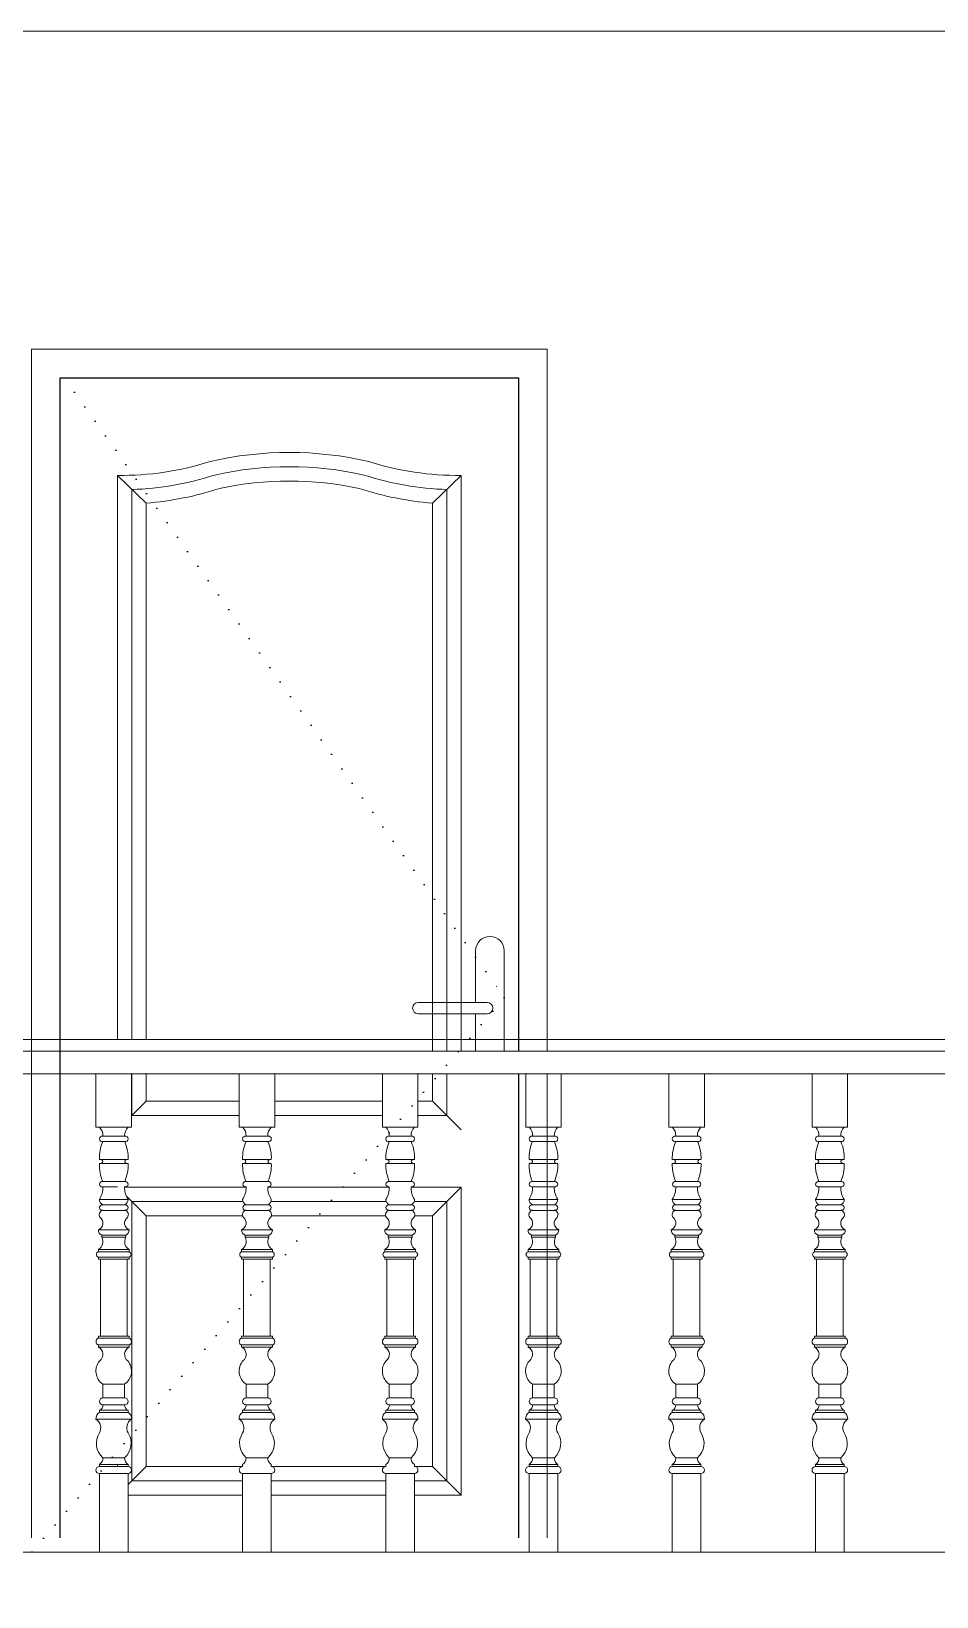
# Model space of a CAD drawing. Extents: x 775040 to 808375, y 4159409 to 4163651.
# Drawn here: x 792349.8 to 792507.9, y 4160553.4 to 4160826.6 of the extents above; entities that cross this region are included whole.
import ezdxf

# ---------------------------------------------------------------- set-up
doc = ezdxf.new("R2010")
doc.units = 0
doc.header["$MEASUREMENT"] = 0
doc.linetypes.add('DOT3', pattern=[0.06, 0, -0.06])
doc.layers.add('GÖRÜNÜŞ7', color=1, linetype='Continuous')
doc.layers.add('IZDOT', color=3, linetype='DOT3')
for name, color, linetype, lineweight in [('kapı', 3, 'Continuous', 9), ('Z_g1', 1, 'Continuous', 5), ('Z_g2', 2, 'Continuous', 9), ('Z_g3', 3, 'Continuous', 13), ('Z_sıva', 241, 'Continuous', 5)]:
    doc.layers.add(name, color=color, linetype=linetype, lineweight=lineweight)

msp = doc.modelspace()

# ---------------------------------------------------------------- linework, layer by layer
at = {"layer": 'GÖRÜNÜŞ7', "color": 21}
for points in [[(792354.87, 4160563.64), (792354.87, 4160766.14), (792434.87, 4160766.14), (792434.87, 4160648.64)], [(792434.87, 4160644.64), (792434.87, 4160563.64)]]:
    msp.add_lwpolyline(points, dxfattribs=at)
at = {"layer": 'IZDOT', "ltscale": 50}
msp.add_lwpolyline([(792357.37, 4160763.64), (792432.37, 4160657.98), (792349.87, 4160561.14)], dxfattribs=at)
at = {"layer": 'kapı', "color": 8}
for p, q in [((792364.87, 4160749.12), (792369.87, 4160744.29)), ((792424.87, 4160749.12), (792419.87, 4160744.29)), ((792424.87, 4160749.12), (792419.87, 4160744.29)), ((792427.37, 4160666.14), (792427.37, 4160657.14)), ((792432.37, 4160666.14), (792432.37, 4160648.64)), ((792429.37, 4160657.14), (792417.37, 4160657.14)), ((792429.37, 4160655.14), (792417.37, 4160655.14)), ((792427.37, 4160655.14), (792427.37, 4160648.64)), ((792369.87, 4160639.89), (792367.31, 4160637.33)), ((792419.87, 4160639.89), (792424.87, 4160634.89)), ((792419.87, 4160619.89), (792424.87, 4160624.89)), ((792369.87, 4160619.89), (792366.38, 4160623.38)), ((792369.87, 4160576.14), (792366.71, 4160572.98)), ((792419.87, 4160576.14), (792424.87, 4160571.14))]:
    msp.add_line(p, q, dxfattribs=at)
at = {"layer": 'kapı', "color": 4}
for points in [[(792349.87, 4160563.64), (792349.87, 4160771.14), (792439.87, 4160771.14), (792439.87, 4160648.64)], [(792389.87, 4160771.14), (792439.87, 4160771.14), (792439.87, 4160648.64)], [(792439.87, 4160644.64), (792439.87, 4160563.64)]]:
    msp.add_lwpolyline(points, dxfattribs=at)
at = {"layer": 'kapı', "color": 8}
for points in [[(792364.87, 4160650.64), (792364.87, 4160749.12, 0.080625), (792381.02, 4160751.54, -0.114756), (792408.71, 4160751.55, 0.080569), (792424.87, 4160749.12), (792424.87, 4160648.64)], [(792369.87, 4160650.64), (792369.87, 4160744.29, 0.058444), (792382.66, 4160746.82, -0.107611), (792407.07, 4160746.82, 0.058407), (792419.87, 4160744.29), (792419.87, 4160648.64)]]:
    msp.add_lwpolyline(points, format="xyb", dxfattribs=at)
at = {"layer": 'kapı', "color": 9}
msp.add_lwpolyline([(792367.37, 4160650.64), (792367.37, 4160746.65, 0.069005), (792381.83, 4160749.18, -0.111446), (792407.9, 4160749.18, 0.06896), (792422.37, 4160746.65), (792422.37, 4160648.64)], format="xyb", dxfattribs=at)
for points in [[(792386.11, 4160637.39), (792367.37, 4160637.39), (792367.37, 4160644.64)], [(792422.37, 4160644.64), (792422.37, 4160637.39), (792417.31, 4160637.39)], [(792411.11, 4160637.39), (792392.31, 4160637.39)], [(792386.71, 4160573.64), (792367.37, 4160573.64), (792367.37, 4160622.39), (792386.75, 4160622.39)], [(792391.67, 4160622.39), (792411.75, 4160622.39)], [(792416.67, 4160622.39), (792422.37, 4160622.39), (792422.37, 4160573.64), (792416.71, 4160573.64)], [(792411.71, 4160573.64), (792391.71, 4160573.64)]]:
    msp.add_lwpolyline(points, dxfattribs=at)
at = {"layer": 'kapı', "color": 8}
for points in [[(792386.11, 4160639.89), (792369.87, 4160639.89), (792369.87, 4160644.64)], [(792419.87, 4160644.64), (792419.87, 4160639.89), (792417.31, 4160639.89)], [(792411.11, 4160639.89), (792392.31, 4160639.89)], [(792366.11, 4160624.89), (792387.31, 4160624.89)], [(792391.11, 4160624.89), (792412.31, 4160624.89)], [(792416.11, 4160624.89), (792424.87, 4160624.89)], [(792424.87, 4160624.89), (792424.87, 4160571.14), (792416.71, 4160571.14)], [(792386.71, 4160576.14), (792369.87, 4160576.14), (792369.87, 4160619.89), (792386.68, 4160619.89)], [(792391.74, 4160619.89), (792411.68, 4160619.89)], [(792416.74, 4160619.89), (792419.87, 4160619.89), (792419.87, 4160576.14), (792416.71, 4160576.14)], [(792364.87, 4160576.09), (792364.87, 4160576.45)], [(792411.71, 4160576.14), (792391.71, 4160576.14)], [(792386.71, 4160571.14), (792366.71, 4160571.14)], [(792411.71, 4160571.14), (792391.71, 4160571.14)]]:
    msp.add_lwpolyline(points, dxfattribs=at)
for centre, radius, start, end in [((792429.87, 4160666.14), 2.5, 0, 180), ((792417.37, 4160656.14), 1, 90, 270), ((792429.37, 4160656.14), 1, 270, 90)]:
    msp.add_arc(centre, radius, start, end, dxfattribs=at)
at = {"layer": 'Z_g1'}
for p, q in [((792319.27, 4160650.64), (792777.31, 4160650.64)), ((792319.27, 4160648.64), (792774.09, 4160648.64)), ((792319.27, 4160644.64), (792767.31, 4160644.64))]:
    msp.add_line(p, q, dxfattribs=at)
at = {"layer": 'Z_g2'}
for p, q in [((792361.11, 4160635.33), (792361.11, 4160644.64)), ((792367.31, 4160635.33), (792367.31, 4160644.64)), ((792386.11, 4160635.33), (792386.11, 4160644.64)), ((792392.31, 4160635.33), (792392.31, 4160644.64)), ((792411.11, 4160635.33), (792411.11, 4160644.64)), ((792417.31, 4160635.33), (792417.31, 4160644.64)), ((792436.11, 4160635.33), (792436.11, 4160644.64)), ((792442.31, 4160635.33), (792442.31, 4160644.64)), ((792461.11, 4160635.33), (792461.11, 4160644.64)), ((792461.11, 4160640.03), (792461.11, 4160644.64)), ((792467.31, 4160635.33), (792467.31, 4160644.64)), ((792467.31, 4160635.33), (792467.31, 4160644.64)), ((792486.11, 4160635.33), (792486.11, 4160644.64)), ((792492.31, 4160635.33), (792492.31, 4160644.64)), ((792461.11, 4160635.33), (792461.11, 4160640.03)), ((792367.31, 4160635.33), (792361.11, 4160635.33)), ((792366.11, 4160633.79), (792362.31, 4160633.79)), ((792392.31, 4160635.33), (792386.11, 4160635.33)), ((792391.11, 4160633.79), (792387.31, 4160633.79)), ((792417.31, 4160635.33), (792411.11, 4160635.33)), ((792416.11, 4160633.79), (792412.31, 4160633.79)), ((792442.31, 4160635.33), (792436.11, 4160635.33)), ((792441.11, 4160633.79), (792437.31, 4160633.79)), ((792467.31, 4160635.33), (792461.11, 4160635.33)), ((792467.31, 4160635.33), (792461.11, 4160635.33)), ((792466.11, 4160633.79), (792462.31, 4160633.79)), ((792466.11, 4160633.79), (792462.31, 4160633.79)), ((792492.31, 4160635.33), (792486.11, 4160635.33)), ((792491.11, 4160633.79), (792487.31, 4160633.79)), ((792366.11, 4160632.83), (792362.31, 4160632.83)), ((792391.11, 4160632.83), (792387.31, 4160632.83)), ((792416.11, 4160632.83), (792412.31, 4160632.83)), ((792441.11, 4160632.83), (792437.31, 4160632.83)), ((792466.11, 4160632.83), (792462.31, 4160632.83)), ((792466.11, 4160632.83), (792462.31, 4160632.83)), ((792491.11, 4160632.83), (792487.31, 4160632.83)), ((792366.71, 4160629.71), (792361.71, 4160629.71)), ((792366.71, 4160628.99), (792361.71, 4160628.99)), ((792391.71, 4160629.71), (792386.71, 4160629.71)), ((792391.71, 4160628.99), (792386.71, 4160628.99)), ((792416.71, 4160629.71), (792411.71, 4160629.71)), ((792416.71, 4160628.99), (792411.71, 4160628.99)), ((792441.71, 4160629.71), (792436.71, 4160629.71)), ((792441.71, 4160628.99), (792436.71, 4160628.99)), ((792466.71, 4160629.71), (792461.71, 4160629.71)), ((792466.71, 4160629.71), (792461.71, 4160629.71)), ((792466.71, 4160628.99), (792461.71, 4160628.99)), ((792466.71, 4160628.99), (792461.71, 4160628.99)), ((792491.71, 4160629.71), (792486.71, 4160629.71)), ((792491.71, 4160628.99), (792486.71, 4160628.99)), ((792364.87, 4160624.91), (792362.24, 4160624.91)), ((792366.11, 4160625.87), (792362.31, 4160625.87)), ((792387.31, 4160624.91), (792387.24, 4160624.91)), ((792391.11, 4160625.87), (792387.31, 4160625.87)), ((792412.31, 4160624.91), (792412.24, 4160624.91)), ((792416.11, 4160625.87), (792412.31, 4160625.87)), ((792441.11, 4160624.91), (792437.24, 4160624.91)), ((792441.11, 4160625.87), (792437.31, 4160625.87)), ((792466.11, 4160624.91), (792462.24, 4160624.91)), ((792466.11, 4160624.91), (792462.24, 4160624.91)), ((792466.11, 4160625.87), (792462.31, 4160625.87)), ((792466.11, 4160625.87), (792462.31, 4160625.87)), ((792491.11, 4160624.91), (792487.24, 4160624.91)), ((792491.11, 4160625.87), (792487.31, 4160625.87)), ((792366.71, 4160622.75), (792361.71, 4160622.75)), ((792441.71, 4160622.75), (792436.71, 4160622.75)), ((792466.71, 4160622.75), (792461.71, 4160622.75)), ((792466.71, 4160622.75), (792461.71, 4160622.75)), ((792491.71, 4160622.75), (792486.71, 4160622.75)), ((792365.63, 4160621.79), (792362.31, 4160621.79)), ((792366.11, 4160620.83), (792362.31, 4160620.83)), ((792366.11, 4160621.79), (792365.63, 4160621.79)), ((792390.63, 4160621.79), (792387.31, 4160621.79)), ((792391.11, 4160620.83), (792387.31, 4160620.83)), ((792391.11, 4160621.79), (792390.63, 4160621.79)), ((792415.63, 4160621.79), (792412.31, 4160621.79)), ((792416.11, 4160620.83), (792412.31, 4160620.83)), ((792416.11, 4160621.79), (792415.63, 4160621.79)), ((792440.63, 4160621.79), (792437.31, 4160621.79)), ((792441.11, 4160620.83), (792437.31, 4160620.83)), ((792441.11, 4160621.79), (792440.63, 4160621.79)), ((792465.63, 4160621.79), (792462.31, 4160621.79)), ((792465.63, 4160621.79), (792462.31, 4160621.79)), ((792466.11, 4160620.83), (792462.31, 4160620.83)), ((792466.11, 4160620.83), (792462.31, 4160620.83)), ((792466.11, 4160621.79), (792465.63, 4160621.79)), ((792466.11, 4160621.79), (792465.63, 4160621.79)), ((792490.63, 4160621.79), (792487.31, 4160621.79)), ((792491.11, 4160620.83), (792487.31, 4160620.83)), ((792491.11, 4160621.79), (792490.63, 4160621.79)), ((792366.89, 4160617.45), (792361.52, 4160617.45)), ((792391.89, 4160617.45), (792386.52, 4160617.45)), ((792416.89, 4160617.45), (792411.52, 4160617.45)), ((792441.89, 4160617.45), (792436.52, 4160617.45)), ((792466.89, 4160617.45), (792461.52, 4160617.45)), ((792466.89, 4160617.45), (792461.52, 4160617.45)), ((792491.89, 4160617.45), (792486.52, 4160617.45)), ((792361.52, 4160613.97), (792361.52, 4160613.61)), ((792366.89, 4160613.97), (792361.52, 4160613.97)), ((792362.12, 4160616.49), (792362.12, 4160616.13)), ((792366.29, 4160616.49), (792362.12, 4160616.49)), ((792366.29, 4160616.13), (792362.12, 4160616.13)), ((792366.29, 4160616.49), (792366.29, 4160616.13)), ((792366.89, 4160613.97), (792366.89, 4160613.61)), ((792386.52, 4160613.97), (792386.52, 4160613.61)), ((792391.89, 4160613.97), (792386.52, 4160613.97)), ((792387.12, 4160616.49), (792387.12, 4160616.13)), ((792391.29, 4160616.49), (792387.12, 4160616.49)), ((792391.29, 4160616.13), (792387.12, 4160616.13)), ((792391.29, 4160616.49), (792391.29, 4160616.13)), ((792391.89, 4160613.97), (792391.89, 4160613.61)), ((792411.52, 4160613.97), (792411.52, 4160613.61)), ((792416.89, 4160613.97), (792411.52, 4160613.97)), ((792412.12, 4160616.49), (792412.12, 4160616.13)), ((792416.29, 4160616.49), (792412.12, 4160616.49)), ((792416.29, 4160616.13), (792412.12, 4160616.13)), ((792416.29, 4160616.49), (792416.29, 4160616.13)), ((792416.89, 4160613.97), (792416.89, 4160613.61)), ((792436.52, 4160613.97), (792436.52, 4160613.61)), ((792441.89, 4160613.97), (792436.52, 4160613.97)), ((792437.12, 4160616.49), (792437.12, 4160616.13)), ((792441.29, 4160616.49), (792437.12, 4160616.49)), ((792441.29, 4160616.13), (792437.12, 4160616.13)), ((792441.29, 4160616.49), (792441.29, 4160616.13)), ((792441.89, 4160613.97), (792441.89, 4160613.61)), ((792461.52, 4160613.97), (792461.52, 4160613.61)), ((792466.89, 4160613.97), (792461.52, 4160613.97)), ((792461.52, 4160613.97), (792461.52, 4160613.61)), ((792466.89, 4160613.97), (792461.52, 4160613.97)), ((792462.12, 4160616.49), (792462.12, 4160616.13)), ((792466.29, 4160616.49), (792462.12, 4160616.49)), ((792462.12, 4160616.49), (792462.12, 4160616.13)), ((792466.29, 4160616.49), (792462.12, 4160616.49)), ((792466.29, 4160616.13), (792462.12, 4160616.13)), ((792466.29, 4160616.13), (792462.12, 4160616.13)), ((792466.29, 4160616.49), (792466.29, 4160616.13)), ((792466.29, 4160616.49), (792466.29, 4160616.13)), ((792466.89, 4160613.97), (792466.89, 4160613.61)), ((792466.89, 4160613.97), (792466.89, 4160613.61)), ((792486.52, 4160613.97), (792486.52, 4160613.61)), ((792491.89, 4160613.97), (792486.52, 4160613.97)), ((792487.12, 4160616.49), (792487.12, 4160616.13)), ((792491.29, 4160616.49), (792487.12, 4160616.49)), ((792491.29, 4160616.13), (792487.12, 4160616.13)), ((792491.29, 4160616.49), (792491.29, 4160616.13)), ((792491.89, 4160613.97), (792491.89, 4160613.61)), ((792366.89, 4160613.61), (792361.52, 4160613.61)), ((792361.52, 4160612.65), (792361.52, 4160612.29)), ((792366.89, 4160612.65), (792361.52, 4160612.65)), ((792361.52, 4160612.29), (792361.88, 4160612.29)), ((792361.88, 4160612.29), (792361.88, 4160598.89)), ((792366.53, 4160612.29), (792361.88, 4160612.29)), ((792366.89, 4160612.29), (792366.53, 4160612.29)), ((792366.53, 4160612.29), (792366.53, 4160598.89)), ((792366.89, 4160612.65), (792366.89, 4160612.29)), ((792391.89, 4160613.61), (792386.52, 4160613.61)), ((792386.52, 4160612.65), (792386.52, 4160612.29)), ((792391.89, 4160612.65), (792386.52, 4160612.65)), ((792386.52, 4160612.29), (792386.88, 4160612.29)), ((792386.88, 4160612.29), (792386.88, 4160598.89)), ((792391.53, 4160612.29), (792386.88, 4160612.29)), ((792391.89, 4160612.29), (792391.53, 4160612.29)), ((792391.53, 4160612.29), (792391.53, 4160598.89)), ((792391.89, 4160612.65), (792391.89, 4160612.29)), ((792416.89, 4160613.61), (792411.52, 4160613.61)), ((792411.52, 4160612.65), (792411.52, 4160612.29)), ((792416.89, 4160612.65), (792411.52, 4160612.65)), ((792411.52, 4160612.29), (792411.88, 4160612.29)), ((792411.88, 4160612.29), (792411.88, 4160598.89)), ((792416.53, 4160612.29), (792411.88, 4160612.29)), ((792416.89, 4160612.29), (792416.53, 4160612.29)), ((792416.53, 4160612.29), (792416.53, 4160598.89)), ((792416.89, 4160612.65), (792416.89, 4160612.29)), ((792441.89, 4160613.61), (792436.52, 4160613.61)), ((792436.52, 4160612.65), (792436.52, 4160612.29)), ((792441.89, 4160612.65), (792436.52, 4160612.65)), ((792436.52, 4160612.29), (792436.88, 4160612.29)), ((792436.88, 4160612.29), (792436.88, 4160598.89)), ((792441.53, 4160612.29), (792436.88, 4160612.29)), ((792441.89, 4160612.29), (792441.53, 4160612.29)), ((792441.53, 4160612.29), (792441.53, 4160598.89)), ((792441.89, 4160612.65), (792441.89, 4160612.29)), ((792466.89, 4160613.61), (792461.52, 4160613.61)), ((792466.89, 4160613.61), (792461.52, 4160613.61)), ((792461.52, 4160612.65), (792461.52, 4160612.29)), ((792466.89, 4160612.65), (792461.52, 4160612.65)), ((792461.52, 4160612.65), (792461.52, 4160612.29)), ((792466.89, 4160612.65), (792461.52, 4160612.65)), ((792461.52, 4160612.29), (792461.88, 4160612.29)), ((792461.52, 4160612.29), (792461.88, 4160612.29)), ((792461.88, 4160612.29), (792461.88, 4160598.89)), ((792466.53, 4160612.29), (792461.88, 4160612.29)), ((792461.88, 4160612.29), (792461.88, 4160598.89)), ((792466.53, 4160612.29), (792461.88, 4160612.29)), ((792466.89, 4160612.29), (792466.53, 4160612.29)), ((792466.53, 4160612.29), (792466.53, 4160598.89)), ((792466.89, 4160612.29), (792466.53, 4160612.29)), ((792466.53, 4160612.29), (792466.53, 4160598.89)), ((792466.89, 4160612.65), (792466.89, 4160612.29)), ((792466.89, 4160612.65), (792466.89, 4160612.29)), ((792491.89, 4160613.61), (792486.52, 4160613.61)), ((792486.52, 4160612.65), (792486.52, 4160612.29)), ((792491.89, 4160612.65), (792486.52, 4160612.65)), ((792486.52, 4160612.29), (792486.88, 4160612.29)), ((792486.88, 4160612.29), (792486.88, 4160598.89)), ((792491.53, 4160612.29), (792486.88, 4160612.29)), ((792491.89, 4160612.29), (792491.53, 4160612.29)), ((792491.53, 4160612.29), (792491.53, 4160598.89)), ((792491.89, 4160612.65), (792491.89, 4160612.29)), ((792361.88, 4160598.89), (792361.52, 4160598.89)), ((792361.52, 4160598.89), (792361.52, 4160598.53)), ((792366.89, 4160598.53), (792361.52, 4160598.53)), ((792366.53, 4160598.89), (792361.88, 4160598.89)), ((792366.53, 4160598.89), (792366.89, 4160598.89)), ((792366.89, 4160598.89), (792366.89, 4160598.53)), ((792386.88, 4160598.89), (792386.52, 4160598.89)), ((792386.52, 4160598.89), (792386.52, 4160598.53)), ((792391.89, 4160598.53), (792386.52, 4160598.53)), ((792391.53, 4160598.89), (792386.88, 4160598.89)), ((792391.53, 4160598.89), (792391.89, 4160598.89)), ((792391.89, 4160598.89), (792391.89, 4160598.53)), ((792411.88, 4160598.89), (792411.52, 4160598.89)), ((792411.52, 4160598.89), (792411.52, 4160598.53)), ((792416.89, 4160598.53), (792411.52, 4160598.53)), ((792416.53, 4160598.89), (792411.88, 4160598.89)), ((792416.53, 4160598.89), (792416.89, 4160598.89)), ((792416.89, 4160598.89), (792416.89, 4160598.53)), ((792436.88, 4160598.89), (792436.52, 4160598.89)), ((792436.52, 4160598.89), (792436.52, 4160598.53)), ((792441.89, 4160598.53), (792436.52, 4160598.53)), ((792441.53, 4160598.89), (792436.88, 4160598.89)), ((792441.53, 4160598.89), (792441.89, 4160598.89)), ((792441.89, 4160598.89), (792441.89, 4160598.53)), ((792461.88, 4160598.89), (792461.52, 4160598.89)), ((792461.52, 4160598.89), (792461.52, 4160598.53)), ((792461.88, 4160598.89), (792461.52, 4160598.89)), ((792461.52, 4160598.89), (792461.52, 4160598.53)), ((792466.89, 4160598.53), (792461.52, 4160598.53)), ((792466.89, 4160598.53), (792461.52, 4160598.53)), ((792466.53, 4160598.89), (792461.88, 4160598.89)), ((792466.53, 4160598.89), (792461.88, 4160598.89)), ((792466.53, 4160598.89), (792466.89, 4160598.89)), ((792466.53, 4160598.89), (792466.89, 4160598.89)), ((792466.89, 4160598.89), (792466.89, 4160598.53)), ((792466.89, 4160598.89), (792466.89, 4160598.53)), ((792486.88, 4160598.89), (792486.52, 4160598.89)), ((792486.52, 4160598.89), (792486.52, 4160598.53)), ((792491.89, 4160598.53), (792486.52, 4160598.53)), ((792491.53, 4160598.89), (792486.88, 4160598.89)), ((792491.53, 4160598.89), (792491.89, 4160598.89)), ((792491.89, 4160598.89), (792491.89, 4160598.53)), ((792361.52, 4160597.33), (792361.52, 4160596.97)), ((792366.89, 4160597.33), (792361.52, 4160597.33)), ((792366.89, 4160596.97), (792361.52, 4160596.97)), ((792366.89, 4160597.33), (792366.89, 4160596.97)), ((792386.52, 4160597.33), (792386.52, 4160596.97)), ((792391.89, 4160597.33), (792386.52, 4160597.33)), ((792391.89, 4160596.97), (792386.52, 4160596.97)), ((792391.89, 4160597.33), (792391.89, 4160596.97)), ((792411.52, 4160597.33), (792411.52, 4160596.97)), ((792416.89, 4160597.33), (792411.52, 4160597.33)), ((792416.89, 4160596.97), (792411.52, 4160596.97)), ((792416.89, 4160597.33), (792416.89, 4160596.97)), ((792436.52, 4160597.33), (792436.52, 4160596.97)), ((792441.89, 4160597.33), (792436.52, 4160597.33)), ((792441.89, 4160596.97), (792436.52, 4160596.97)), ((792441.89, 4160597.33), (792441.89, 4160596.97)), ((792461.52, 4160597.33), (792461.52, 4160596.97)), ((792466.89, 4160597.33), (792461.52, 4160597.33)), ((792461.52, 4160597.33), (792461.52, 4160596.97)), ((792466.89, 4160597.33), (792461.52, 4160597.33)), ((792466.89, 4160596.97), (792461.52, 4160596.97)), ((792466.89, 4160596.97), (792461.52, 4160596.97)), ((792466.89, 4160597.33), (792466.89, 4160596.97)), ((792466.89, 4160597.33), (792466.89, 4160596.97)), ((792486.52, 4160597.33), (792486.52, 4160596.97)), ((792491.89, 4160597.33), (792486.52, 4160597.33)), ((792491.89, 4160596.97), (792486.52, 4160596.97)), ((792491.89, 4160597.33), (792491.89, 4160596.97)), ((792362.31, 4160590.49), (792362.31, 4160588.09)), ((792366.11, 4160590.49), (792362.31, 4160590.49)), ((792366.11, 4160590.49), (792366.11, 4160588.09)), ((792387.31, 4160590.49), (792387.31, 4160588.09)), ((792391.11, 4160590.49), (792387.31, 4160590.49)), ((792391.11, 4160590.49), (792391.11, 4160588.09)), ((792412.31, 4160590.49), (792412.31, 4160588.09)), ((792416.11, 4160590.49), (792412.31, 4160590.49)), ((792416.11, 4160590.49), (792416.11, 4160588.09)), ((792437.31, 4160590.49), (792437.31, 4160588.09)), ((792441.11, 4160590.49), (792437.31, 4160590.49)), ((792441.11, 4160590.49), (792441.11, 4160588.09)), ((792462.31, 4160590.49), (792462.31, 4160588.09)), ((792466.11, 4160590.49), (792462.31, 4160590.49)), ((792462.31, 4160590.49), (792462.31, 4160588.09)), ((792466.11, 4160590.49), (792462.31, 4160590.49)), ((792466.11, 4160590.49), (792466.11, 4160588.09)), ((792466.11, 4160590.49), (792466.11, 4160588.09)), ((792487.31, 4160590.49), (792487.31, 4160588.09)), ((792491.11, 4160590.49), (792487.31, 4160590.49)), ((792491.11, 4160590.49), (792491.11, 4160588.09)), ((792366.11, 4160586.89), (792362.31, 4160586.89)), ((792366.11, 4160588.09), (792362.36, 4160588.09)), ((792391.11, 4160586.89), (792387.31, 4160586.89)), ((792391.11, 4160588.09), (792387.36, 4160588.09)), ((792416.11, 4160586.89), (792412.31, 4160586.89)), ((792416.11, 4160588.09), (792412.36, 4160588.09)), ((792441.11, 4160586.89), (792437.31, 4160586.89)), ((792441.11, 4160588.09), (792437.36, 4160588.09)), ((792466.11, 4160586.89), (792462.31, 4160586.89)), ((792466.11, 4160586.89), (792462.31, 4160586.89)), ((792466.11, 4160588.09), (792462.36, 4160588.09)), ((792466.11, 4160588.09), (792462.36, 4160588.09)), ((792491.11, 4160586.89), (792487.31, 4160586.89)), ((792491.11, 4160588.09), (792487.36, 4160588.09)), ((792367.31, 4160584.37), (792361.11, 4160584.37)), ((792361.71, 4160585.93), (792361.71, 4160585.57)), ((792366.71, 4160585.93), (792361.71, 4160585.93)), ((792361.71, 4160585.57), (792366.71, 4160585.57)), ((792366.71, 4160585.93), (792366.71, 4160585.57)), ((792392.31, 4160584.37), (792386.11, 4160584.37)), ((792386.71, 4160585.93), (792386.71, 4160585.57)), ((792391.71, 4160585.93), (792386.71, 4160585.93)), ((792386.71, 4160585.57), (792391.71, 4160585.57)), ((792391.71, 4160585.93), (792391.71, 4160585.57)), ((792417.31, 4160584.37), (792411.11, 4160584.37)), ((792411.71, 4160585.93), (792411.71, 4160585.57)), ((792416.71, 4160585.93), (792411.71, 4160585.93)), ((792411.71, 4160585.57), (792416.71, 4160585.57)), ((792416.71, 4160585.93), (792416.71, 4160585.57)), ((792442.31, 4160584.37), (792436.11, 4160584.37)), ((792436.71, 4160585.93), (792436.71, 4160585.57)), ((792441.71, 4160585.93), (792436.71, 4160585.93)), ((792436.71, 4160585.57), (792441.71, 4160585.57)), ((792441.71, 4160585.93), (792441.71, 4160585.57)), ((792467.31, 4160584.37), (792461.11, 4160584.37)), ((792467.31, 4160584.37), (792461.11, 4160584.37)), ((792461.71, 4160585.93), (792461.71, 4160585.57)), ((792466.71, 4160585.93), (792461.71, 4160585.93)), ((792461.71, 4160585.93), (792461.71, 4160585.57)), ((792466.71, 4160585.93), (792461.71, 4160585.93)), ((792461.71, 4160585.57), (792466.71, 4160585.57)), ((792461.71, 4160585.57), (792466.71, 4160585.57)), ((792466.71, 4160585.93), (792466.71, 4160585.57)), ((792466.71, 4160585.93), (792466.71, 4160585.57)), ((792492.31, 4160584.37), (792486.11, 4160584.37)), ((792486.71, 4160585.93), (792486.71, 4160585.57)), ((792491.71, 4160585.93), (792486.71, 4160585.93)), ((792486.71, 4160585.57), (792491.71, 4160585.57)), ((792491.71, 4160585.93), (792491.71, 4160585.57)), ((792361.71, 4160576.45), (792361.71, 4160576.09)), ((792361.71, 4160576.45), (792366.71, 4160576.45)), ((792366.71, 4160576.09), (792361.71, 4160576.09)), ((792366.11, 4160577.65), (792362.31, 4160577.65)), ((792366.71, 4160576.45), (792366.71, 4160576.09)), ((792386.71, 4160576.45), (792386.71, 4160576.09)), ((792391.11, 4160577.65), (792387.31, 4160577.65)), ((792391.71, 4160576.45), (792391.71, 4160576.09)), ((792411.71, 4160576.45), (792411.71, 4160576.09)), ((792416.11, 4160577.65), (792412.31, 4160577.65)), ((792416.71, 4160576.45), (792416.71, 4160576.09)), ((792436.71, 4160576.45), (792436.71, 4160576.09)), ((792436.71, 4160576.45), (792441.71, 4160576.45)), ((792441.71, 4160576.09), (792436.71, 4160576.09)), ((792441.11, 4160577.65), (792437.31, 4160577.65)), ((792441.71, 4160576.45), (792441.71, 4160576.09)), ((792461.71, 4160576.45), (792461.71, 4160576.09)), ((792461.71, 4160576.45), (792466.71, 4160576.45)), ((792461.71, 4160576.45), (792461.71, 4160576.09)), ((792461.71, 4160576.45), (792466.71, 4160576.45)), ((792466.71, 4160576.09), (792461.71, 4160576.09)), ((792466.71, 4160576.09), (792461.71, 4160576.09)), ((792466.11, 4160577.65), (792462.31, 4160577.65)), ((792466.11, 4160577.65), (792462.31, 4160577.65)), ((792466.71, 4160576.45), (792466.71, 4160576.09)), ((792466.71, 4160576.45), (792466.71, 4160576.09)), ((792486.71, 4160576.45), (792486.71, 4160576.09)), ((792486.71, 4160576.45), (792491.71, 4160576.45)), ((792491.71, 4160576.09), (792486.71, 4160576.09)), ((792491.11, 4160577.65), (792487.31, 4160577.65)), ((792491.71, 4160576.45), (792491.71, 4160576.09)), ((792361.71, 4160574.89), (792361.71, 4160561.14)), ((792361.71, 4160574.89), (792366.71, 4160574.89)), ((792366.71, 4160574.89), (792366.71, 4160561.14)), ((792386.71, 4160574.89), (792386.71, 4160561.14)), ((792386.71, 4160574.89), (792391.71, 4160574.89)), ((792391.71, 4160574.89), (792391.71, 4160561.14)), ((792411.71, 4160574.89), (792411.71, 4160561.14)), ((792411.71, 4160574.89), (792416.71, 4160574.89)), ((792416.71, 4160574.89), (792416.71, 4160561.14)), ((792436.71, 4160574.89), (792436.71, 4160561.14)), ((792436.71, 4160574.89), (792441.71, 4160574.89)), ((792441.71, 4160574.89), (792441.71, 4160561.14)), ((792461.71, 4160574.89), (792461.71, 4160561.14)), ((792461.71, 4160574.89), (792466.71, 4160574.89)), ((792461.71, 4160574.89), (792461.71, 4160561.14)), ((792461.71, 4160574.89), (792466.71, 4160574.89)), ((792466.71, 4160574.89), (792466.71, 4160561.14)), ((792466.71, 4160574.89), (792466.71, 4160561.14)), ((792486.71, 4160574.89), (792486.71, 4160561.14)), ((792486.71, 4160574.89), (792491.71, 4160574.89)), ((792491.71, 4160574.89), (792491.71, 4160561.14))]:
    msp.add_line(p, q, dxfattribs=at)
for centre, radius, start, end in [((792360.39, 4160633.93), 1.92, 355.9157, 46.7436), ((792362.21, 4160633.3), 0.502, 78.7725, 178.5472), ((792362.21, 4160633.32), 0.502, 181.4528, 281.2275), ((792368.02, 4160633.93), 1.92, 133.2564, 184.0843), ((792366.21, 4160633.3), 0.502, 1.4528, 101.2275), ((792366.21, 4160633.32), 0.502, 258.7725, 358.5472), ((792385.39, 4160633.93), 1.92, 355.9157, 46.7436), ((792387.21, 4160633.3), 0.502, 78.7725, 178.5472), ((792387.21, 4160633.32), 0.502, 181.4528, 281.2275), ((792393.02, 4160633.93), 1.92, 133.2564, 184.0843), ((792391.21, 4160633.3), 0.502, 1.4528, 101.2275), ((792391.21, 4160633.32), 0.502, 258.7725, 358.5472), ((792410.39, 4160633.93), 1.92, 355.9157, 46.7436), ((792412.21, 4160633.3), 0.502, 78.7725, 178.5472), ((792412.21, 4160633.32), 0.502, 181.4528, 281.2275), ((792418.02, 4160633.93), 1.92, 133.2564, 184.0843), ((792416.21, 4160633.3), 0.502, 1.4528, 101.2275), ((792416.21, 4160633.32), 0.502, 258.7725, 358.5472), ((792435.39, 4160633.93), 1.92, 355.9157, 46.7436), ((792437.21, 4160633.3), 0.502, 78.7725, 178.5472), ((792437.21, 4160633.32), 0.502, 181.4528, 281.2275), ((792443.02, 4160633.93), 1.92, 133.2564, 184.0843), ((792441.21, 4160633.3), 0.502, 1.4528, 101.2275), ((792441.21, 4160633.32), 0.502, 258.7725, 358.5472), ((792460.39, 4160633.93), 1.92, 355.9157, 46.7436), ((792460.39, 4160633.93), 1.92, 355.9157, 46.7436), ((792462.21, 4160633.3), 0.502, 78.7725, 178.5472), ((792462.21, 4160633.3), 0.502, 78.7725, 178.5472), ((792462.21, 4160633.32), 0.502, 181.4528, 281.2275), ((792462.21, 4160633.32), 0.502, 181.4528, 281.2275), ((792468.02, 4160633.93), 1.92, 133.2564, 184.0843), ((792468.02, 4160633.93), 1.92, 133.2564, 184.0843), ((792466.21, 4160633.3), 0.502, 1.4528, 101.2275), ((792466.21, 4160633.3), 0.502, 1.4528, 101.2275), ((792466.21, 4160633.32), 0.502, 258.7725, 358.5472), ((792466.21, 4160633.32), 0.502, 258.7725, 358.5472), ((792485.39, 4160633.93), 1.92, 355.9157, 46.7436), ((792487.21, 4160633.3), 0.502, 78.7725, 178.5472), ((792487.21, 4160633.32), 0.502, 181.4528, 281.2275), ((792493.02, 4160633.93), 1.92, 133.2564, 184.0843), ((792491.21, 4160633.3), 0.502, 1.4528, 101.2275), ((792491.21, 4160633.32), 0.502, 258.7725, 358.5472), ((792368.76, 4160629.97), 7.06, 156.1042, 182.1247), ((792359.66, 4160629.97), 7.06, 357.8753, 23.8958), ((792393.76, 4160629.97), 7.06, 156.1042, 182.1247), ((792384.66, 4160629.97), 7.06, 357.8753, 23.8958), ((792418.76, 4160629.97), 7.06, 156.1042, 182.1247), ((792409.66, 4160629.97), 7.06, 357.8753, 23.8958), ((792443.76, 4160629.97), 7.06, 156.1042, 182.1247), ((792434.66, 4160629.97), 7.06, 357.8753, 23.8958), ((792468.76, 4160629.97), 7.06, 156.1042, 182.1247), ((792468.76, 4160629.97), 7.06, 156.1042, 182.1247), ((792459.66, 4160629.97), 7.06, 357.8753, 23.8958), ((792459.66, 4160629.97), 7.06, 357.8753, 23.8958), ((792493.76, 4160629.97), 7.06, 156.1042, 182.1247), ((792484.66, 4160629.97), 7.06, 357.8753, 23.8958), ((792368.76, 4160628.73), 7.06, 177.8753, 203.8958), ((792361.69, 4160628.45), 1.26, 72.6119, 89.4023), ((792361.69, 4160630.25), 1.26, 270.5977, 287.3881), ((792361.97, 4160629.36), 0.315, 358.91, 70.2818), ((792361.97, 4160629.35), 0.315, 289.7182, 1.09), ((792359.66, 4160628.73), 7.06, 336.1042, 2.1247), ((792366.45, 4160629.36), 0.315, 109.7182, 181.09), ((792366.45, 4160629.35), 0.315, 178.91, 250.2818), ((792366.72, 4160628.45), 1.26, 90.5977, 107.3881), ((792366.72, 4160630.25), 1.26, 252.6119, 269.4023), ((792393.76, 4160628.73), 7.06, 177.8753, 203.8958), ((792386.69, 4160628.45), 1.26, 72.6119, 89.4023), ((792386.69, 4160630.25), 1.26, 270.5977, 287.3881), ((792386.97, 4160629.36), 0.315, 358.91, 70.2818), ((792386.97, 4160629.35), 0.315, 289.7182, 1.09), ((792384.66, 4160628.73), 7.06, 336.1042, 2.1247), ((792391.45, 4160629.36), 0.315, 109.7182, 181.09), ((792391.45, 4160629.35), 0.315, 178.91, 250.2818), ((792391.72, 4160628.45), 1.26, 90.5977, 107.3881), ((792391.72, 4160630.25), 1.26, 252.6119, 269.4023), ((792418.76, 4160628.73), 7.06, 177.8753, 203.8958), ((792411.69, 4160628.45), 1.26, 72.6119, 89.4023), ((792411.69, 4160630.25), 1.26, 270.5977, 287.3881), ((792411.97, 4160629.36), 0.315, 358.91, 70.2818), ((792411.97, 4160629.35), 0.315, 289.7182, 1.09), ((792409.66, 4160628.73), 7.06, 336.1042, 2.1247), ((792416.45, 4160629.36), 0.315, 109.7182, 181.09), ((792416.45, 4160629.35), 0.315, 178.91, 250.2818), ((792416.72, 4160628.45), 1.26, 90.5977, 107.3881), ((792416.72, 4160630.25), 1.26, 252.6119, 269.4023), ((792443.76, 4160628.73), 7.06, 177.8753, 203.8958), ((792436.69, 4160628.45), 1.26, 72.6119, 89.4023), ((792436.69, 4160630.25), 1.26, 270.5977, 287.3881), ((792436.97, 4160629.36), 0.315, 358.91, 70.2818), ((792436.97, 4160629.35), 0.315, 289.7182, 1.09), ((792434.66, 4160628.73), 7.06, 336.1042, 2.1247), ((792441.45, 4160629.36), 0.315, 109.7182, 181.09), ((792441.45, 4160629.35), 0.315, 178.91, 250.2818), ((792441.72, 4160628.45), 1.26, 90.5977, 107.3881), ((792441.72, 4160630.25), 1.26, 252.6119, 269.4023), ((792468.76, 4160628.73), 7.06, 177.8753, 203.8958), ((792468.76, 4160628.73), 7.06, 177.8753, 203.8958), ((792461.69, 4160628.45), 1.26, 72.6119, 89.4023), ((792461.69, 4160628.45), 1.26, 72.6119, 89.4023), ((792461.69, 4160630.25), 1.26, 270.5977, 287.3881), ((792461.69, 4160630.25), 1.26, 270.5977, 287.3881), ((792461.97, 4160629.36), 0.315, 358.91, 70.2818), ((792461.97, 4160629.36), 0.315, 358.91, 70.2818), ((792461.97, 4160629.35), 0.315, 289.7182, 1.09), ((792461.97, 4160629.35), 0.315, 289.7182, 1.09), ((792459.66, 4160628.73), 7.06, 336.1042, 2.1247), ((792459.66, 4160628.73), 7.06, 336.1042, 2.1247), ((792466.45, 4160629.36), 0.315, 109.7182, 181.09), ((792466.45, 4160629.36), 0.315, 109.7182, 181.09), ((792466.45, 4160629.35), 0.315, 178.91, 250.2818), ((792466.45, 4160629.35), 0.315, 178.91, 250.2818), ((792466.72, 4160628.45), 1.26, 90.5977, 107.3881), ((792466.72, 4160628.45), 1.26, 90.5977, 107.3881), ((792466.72, 4160630.25), 1.26, 252.6119, 269.4023), ((792466.72, 4160630.25), 1.26, 252.6119, 269.4023), ((792493.76, 4160628.73), 7.06, 177.8753, 203.8958), ((792486.69, 4160628.45), 1.26, 72.6119, 89.4023), ((792486.69, 4160630.25), 1.26, 270.5977, 287.3881), ((792486.97, 4160629.36), 0.315, 358.91, 70.2818), ((792486.97, 4160629.35), 0.315, 289.7182, 1.09), ((792484.66, 4160628.73), 7.06, 336.1042, 2.1247), ((792491.45, 4160629.36), 0.315, 109.7182, 181.09), ((792491.45, 4160629.35), 0.315, 178.91, 250.2818), ((792491.72, 4160628.45), 1.26, 90.5977, 107.3881), ((792491.72, 4160630.25), 1.26, 252.6119, 269.4023), ((792358.59, 4160624.78), 3.72, 326.9193, 2.0325), ((792362.24, 4160625.36), 0.52, 82.2985, 176.0975), ((792362.24, 4160625.43), 0.52, 183.9025, 277.7015), ((792366.18, 4160625.36), 0.52, 3.9025, 97.7015), ((792366.18, 4160625.43), 0.52, 262.2985, 356.0975), ((792369.82, 4160624.78), 3.72, 177.9675, 213.0807), ((792383.59, 4160624.78), 3.72, 326.9193, 2.0325), ((792387.24, 4160625.36), 0.52, 82.2985, 176.0975), ((792387.24, 4160625.43), 0.52, 183.9025, 277.7015), ((792391.18, 4160625.36), 0.52, 3.9025, 97.7015), ((792391.18, 4160625.43), 0.52, 262.2985, 356.0975), ((792394.82, 4160624.78), 3.72, 177.9675, 213.0807), ((792408.59, 4160624.78), 3.72, 326.9193, 2.0325), ((792412.24, 4160625.36), 0.52, 82.2985, 176.0975), ((792412.24, 4160625.43), 0.52, 183.9025, 277.7015), ((792416.18, 4160625.36), 0.52, 3.9025, 97.7015), ((792416.18, 4160625.43), 0.52, 262.2985, 356.0975), ((792419.82, 4160624.78), 3.72, 177.9675, 213.0807), ((792433.59, 4160624.78), 3.72, 326.9193, 2.0325), ((792437.24, 4160625.36), 0.52, 82.2985, 176.0975), ((792437.24, 4160625.43), 0.52, 183.9025, 277.7015), ((792441.18, 4160625.36), 0.52, 3.9025, 97.7015), ((792441.18, 4160625.43), 0.52, 262.2985, 356.0975), ((792444.82, 4160624.78), 3.72, 177.9675, 213.0807), ((792458.59, 4160624.78), 3.72, 326.9193, 2.0325), ((792458.59, 4160624.78), 3.72, 326.9193, 2.0325), ((792462.24, 4160625.36), 0.52, 82.2985, 176.0975), ((792462.24, 4160625.36), 0.52, 82.2985, 176.0975), ((792462.24, 4160625.43), 0.52, 183.9025, 277.7015), ((792462.24, 4160625.43), 0.52, 183.9025, 277.7015), ((792466.18, 4160625.36), 0.52, 3.9025, 97.7015), ((792466.18, 4160625.36), 0.52, 3.9025, 97.7015), ((792466.18, 4160625.43), 0.52, 262.2985, 356.0975), ((792466.18, 4160625.43), 0.52, 262.2985, 356.0975), ((792469.82, 4160624.78), 3.72, 177.9675, 213.0807), ((792469.82, 4160624.78), 3.72, 177.9675, 213.0807), ((792483.59, 4160624.78), 3.72, 326.9193, 2.0325), ((792487.24, 4160625.36), 0.52, 82.2985, 176.0975), ((792487.24, 4160625.43), 0.52, 183.9025, 277.7015), ((792491.18, 4160625.36), 0.52, 3.9025, 97.7015), ((792491.18, 4160625.43), 0.52, 262.2985, 356.0975), ((792494.82, 4160624.78), 3.72, 177.9675, 213.0807), ((792362.66, 4160622.68), 0.954, 175.5967, 248.4141), ((792365.76, 4160622.68), 0.954, 291.5859, 4.4033), ((792387.66, 4160622.68), 0.954, 175.5967, 248.4141), ((792390.76, 4160622.68), 0.954, 291.5859, 4.4033), ((792412.66, 4160622.68), 0.954, 175.5967, 248.4141), ((792415.76, 4160622.68), 0.954, 291.5859, 4.4033), ((792437.66, 4160622.68), 0.954, 175.5967, 248.4141), ((792440.76, 4160622.68), 0.954, 291.5859, 4.4033), ((792462.66, 4160622.68), 0.954, 175.5967, 248.4141), ((792462.66, 4160622.68), 0.954, 175.5967, 248.4141), ((792465.76, 4160622.68), 0.954, 291.5859, 4.4033), ((792465.76, 4160622.68), 0.954, 291.5859, 4.4033), ((792487.66, 4160622.68), 0.954, 175.5967, 248.4141), ((792490.76, 4160622.68), 0.954, 291.5859, 4.4033), ((792361.07, 4160618.61), 1.25, 291.5548, 52.408), ((792362.42, 4160620.08), 0.759, 98.127, 219.2866), ((792362.24, 4160621.28), 0.52, 82.2985, 176.0975), ((792362.24, 4160621.35), 0.52, 183.9025, 277.7015), ((792367.35, 4160618.61), 1.25, 127.592, 248.4452), ((792366.18, 4160621.28), 0.52, 3.9025, 97.7015), ((792366.18, 4160621.35), 0.52, 262.2985, 356.0975), ((792366, 4160620.08), 0.759, 320.7134, 81.873), ((792386.07, 4160618.61), 1.25, 291.5548, 52.408), ((792387.42, 4160620.08), 0.759, 98.127, 219.2866), ((792387.24, 4160621.28), 0.52, 82.2985, 176.0975), ((792387.24, 4160621.35), 0.52, 183.9025, 277.7015), ((792392.35, 4160618.61), 1.25, 127.592, 248.4452), ((792391.18, 4160621.28), 0.52, 3.9025, 97.7015), ((792391.18, 4160621.35), 0.52, 262.2985, 356.0975), ((792391, 4160620.08), 0.759, 320.7134, 81.873), ((792411.07, 4160618.61), 1.25, 291.5548, 52.408), ((792412.42, 4160620.08), 0.759, 98.127, 219.2866), ((792412.24, 4160621.28), 0.52, 82.2985, 176.0975), ((792412.24, 4160621.35), 0.52, 183.9025, 277.7015), ((792417.35, 4160618.61), 1.25, 127.592, 248.4452), ((792416.18, 4160621.28), 0.52, 3.9025, 97.7015), ((792416.18, 4160621.35), 0.52, 262.2985, 356.0975), ((792416, 4160620.08), 0.759, 320.7134, 81.873), ((792436.07, 4160618.61), 1.25, 291.5548, 52.408), ((792437.42, 4160620.08), 0.759, 98.127, 219.2866), ((792437.24, 4160621.28), 0.52, 82.2985, 176.0975), ((792437.24, 4160621.35), 0.52, 183.9025, 277.7015), ((792442.35, 4160618.61), 1.25, 127.592, 248.4452), ((792441.18, 4160621.28), 0.52, 3.9025, 97.7015), ((792441.18, 4160621.35), 0.52, 262.2985, 356.0975), ((792441, 4160620.08), 0.759, 320.7134, 81.873), ((792461.07, 4160618.61), 1.25, 291.5548, 52.408), ((792461.07, 4160618.61), 1.25, 291.5548, 52.408), ((792462.42, 4160620.08), 0.759, 98.127, 219.2866), ((792462.42, 4160620.08), 0.759, 98.127, 219.2866), ((792462.24, 4160621.28), 0.52, 82.2985, 176.0975), ((792462.24, 4160621.28), 0.52, 82.2985, 176.0975), ((792462.24, 4160621.35), 0.52, 183.9025, 277.7015), ((792462.24, 4160621.35), 0.52, 183.9025, 277.7015), ((792467.35, 4160618.61), 1.25, 127.592, 248.4452), ((792467.35, 4160618.61), 1.25, 127.592, 248.4452), ((792466.18, 4160621.28), 0.52, 3.9025, 97.7015), ((792466.18, 4160621.28), 0.52, 3.9025, 97.7015), ((792466.18, 4160621.35), 0.52, 262.2985, 356.0975), ((792466.18, 4160621.35), 0.52, 262.2985, 356.0975), ((792466, 4160620.08), 0.759, 320.7134, 81.873), ((792466, 4160620.08), 0.759, 320.7134, 81.873), ((792486.07, 4160618.61), 1.25, 291.5548, 52.408), ((792487.42, 4160620.08), 0.759, 98.127, 219.2866), ((792487.24, 4160621.28), 0.52, 82.2985, 176.0975), ((792487.24, 4160621.35), 0.52, 183.9025, 277.7015), ((792492.35, 4160618.61), 1.25, 127.592, 248.4452), ((792491.18, 4160621.28), 0.52, 3.9025, 97.7015), ((792491.18, 4160621.35), 0.52, 262.2985, 356.0975), ((792491, 4160620.08), 0.759, 320.7134, 81.873), ((792362.48, 4160617.38), 0.954, 175.5967, 248.4141), ((792365.94, 4160617.38), 0.954, 291.5859, 4.4033), ((792387.48, 4160617.38), 0.954, 175.5967, 248.4141), ((792390.94, 4160617.38), 0.954, 291.5859, 4.4033), ((792412.48, 4160617.38), 0.954, 175.5967, 248.4141), ((792415.94, 4160617.38), 0.954, 291.5859, 4.4033), ((792437.48, 4160617.38), 0.954, 175.5967, 248.4141), ((792440.94, 4160617.38), 0.954, 291.5859, 4.4033), ((792462.48, 4160617.38), 0.954, 175.5967, 248.4141), ((792462.48, 4160617.38), 0.954, 175.5967, 248.4141), ((792465.94, 4160617.38), 0.954, 291.5859, 4.4033), ((792465.94, 4160617.38), 0.954, 291.5859, 4.4033), ((792487.48, 4160617.38), 0.954, 175.5967, 248.4141), ((792490.94, 4160617.38), 0.954, 291.5859, 4.4033), ((792360.64, 4160615.38), 1.67, 302.2317, 26.7201), ((792367.78, 4160615.38), 1.67, 153.2799, 237.7683), ((792385.64, 4160615.38), 1.67, 302.2317, 26.7201), ((792392.78, 4160615.38), 1.67, 153.2799, 237.7683), ((792410.64, 4160615.38), 1.67, 302.2317, 26.7201), ((792417.78, 4160615.38), 1.67, 153.2799, 237.7683), ((792435.64, 4160615.38), 1.67, 302.2317, 26.7201), ((792442.78, 4160615.38), 1.67, 153.2799, 237.7683), ((792460.64, 4160615.38), 1.67, 302.2317, 26.7201), ((792460.64, 4160615.38), 1.67, 302.2317, 26.7201), ((792467.78, 4160615.38), 1.67, 153.2799, 237.7683), ((792467.78, 4160615.38), 1.67, 153.2799, 237.7683), ((792485.64, 4160615.38), 1.67, 302.2317, 26.7201), ((792492.78, 4160615.38), 1.67, 153.2799, 237.7683), ((792361.7, 4160613.13), 0.509, 109.5898, 250.4102), ((792366.72, 4160613.13), 0.509, 289.5898, 70.4102), ((792386.7, 4160613.13), 0.509, 109.5898, 250.4102), ((792391.72, 4160613.13), 0.509, 289.5898, 70.4102), ((792411.7, 4160613.13), 0.509, 109.5898, 250.4102), ((792416.72, 4160613.13), 0.509, 289.5898, 70.4102), ((792436.7, 4160613.13), 0.509, 109.5898, 250.4102), ((792441.72, 4160613.13), 0.509, 289.5898, 70.4102), ((792461.7, 4160613.13), 0.509, 109.5898, 250.4102), ((792461.7, 4160613.13), 0.509, 109.5898, 250.4102), ((792466.72, 4160613.13), 0.509, 289.5898, 70.4102), ((792466.72, 4160613.13), 0.509, 289.5898, 70.4102), ((792486.7, 4160613.13), 0.509, 109.5898, 250.4102), ((792491.72, 4160613.13), 0.509, 289.5898, 70.4102), ((792361.71, 4160597.96), 0.599, 107.6456, 182.7954), ((792361.71, 4160597.9), 0.599, 177.2046, 252.3544), ((792366.71, 4160597.96), 0.599, 357.2046, 72.3544), ((792366.71, 4160597.9), 0.599, 287.6456, 2.7954), ((792386.71, 4160597.96), 0.599, 107.6456, 182.7954), ((792386.71, 4160597.9), 0.599, 177.2046, 252.3544), ((792391.71, 4160597.96), 0.599, 357.2046, 72.3544), ((792391.71, 4160597.9), 0.599, 287.6456, 2.7954), ((792411.71, 4160597.96), 0.599, 107.6456, 182.7954), ((792411.71, 4160597.9), 0.599, 177.2046, 252.3544), ((792416.71, 4160597.96), 0.599, 357.2046, 72.3544), ((792416.71, 4160597.9), 0.599, 287.6456, 2.7954), ((792436.71, 4160597.96), 0.599, 107.6456, 182.7954), ((792436.71, 4160597.9), 0.599, 177.2046, 252.3544), ((792441.71, 4160597.96), 0.599, 357.2046, 72.3544), ((792441.71, 4160597.9), 0.599, 287.6456, 2.7954), ((792461.71, 4160597.96), 0.599, 107.6456, 182.7954), ((792461.71, 4160597.96), 0.599, 107.6456, 182.7954), ((792461.71, 4160597.9), 0.599, 177.2046, 252.3544), ((792461.71, 4160597.9), 0.599, 177.2046, 252.3544), ((792466.71, 4160597.96), 0.599, 357.2046, 72.3544), ((792466.71, 4160597.96), 0.599, 357.2046, 72.3544), ((792466.71, 4160597.9), 0.599, 287.6456, 2.7954), ((792466.71, 4160597.9), 0.599, 287.6456, 2.7954), ((792486.71, 4160597.96), 0.599, 107.6456, 182.7954), ((792486.71, 4160597.9), 0.599, 177.2046, 252.3544), ((792491.71, 4160597.96), 0.599, 357.2046, 72.3544), ((792491.71, 4160597.9), 0.599, 287.6456, 2.7954), ((792360.9, 4160595.7), 1.42, 307.2303, 63.7098), ((792367.52, 4160595.7), 1.42, 116.2902, 232.7697), ((792385.9, 4160595.7), 1.42, 307.2303, 63.7098), ((792392.52, 4160595.7), 1.42, 116.2902, 232.7697), ((792410.9, 4160595.7), 1.42, 307.2303, 63.7098), ((792417.52, 4160595.7), 1.42, 116.2902, 232.7697), ((792435.9, 4160595.7), 1.42, 307.2303, 63.7098), ((792442.52, 4160595.7), 1.42, 116.2902, 232.7697), ((792460.9, 4160595.7), 1.42, 307.2303, 63.7098), ((792460.9, 4160595.7), 1.42, 307.2303, 63.7098), ((792467.52, 4160595.7), 1.42, 116.2902, 232.7697), ((792467.52, 4160595.7), 1.42, 116.2902, 232.7697), ((792485.9, 4160595.7), 1.42, 307.2303, 63.7098), ((792492.52, 4160595.7), 1.42, 116.2902, 232.7697), ((792363.84, 4160592.77), 2.75, 139.3609, 236.0899), ((792364.57, 4160592.77), 2.75, 303.9101, 40.6391), ((792388.84, 4160592.77), 2.75, 139.3609, 236.0899), ((792389.57, 4160592.77), 2.75, 303.9101, 40.6391), ((792413.84, 4160592.77), 2.75, 139.3609, 236.0899), ((792414.57, 4160592.77), 2.75, 303.9101, 40.6391), ((792438.84, 4160592.77), 2.75, 139.3609, 236.0899), ((792439.57, 4160592.77), 2.75, 303.9101, 40.6391), ((792463.84, 4160592.77), 2.75, 139.3609, 236.0899), ((792463.84, 4160592.77), 2.75, 139.3609, 236.0899), ((792464.57, 4160592.77), 2.75, 303.9101, 40.6391), ((792464.57, 4160592.77), 2.75, 303.9101, 40.6391), ((792488.84, 4160592.77), 2.75, 139.3609, 236.0899), ((792489.57, 4160592.77), 2.75, 303.9101, 40.6391), ((792362.33, 4160587.46), 0.625, 92.282, 177.718), ((792362.33, 4160587.51), 0.625, 182.282, 267.718), ((792361.35, 4160586.82), 0.965, 292.062, 3.9273), ((792366.08, 4160587.46), 0.625, 2.282, 87.718), ((792366.08, 4160587.51), 0.625, 272.282, 357.718), ((792367.07, 4160586.82), 0.965, 176.0727, 247.938), ((792387.33, 4160587.46), 0.625, 92.282, 177.718), ((792387.33, 4160587.51), 0.625, 182.282, 267.718), ((792386.35, 4160586.82), 0.965, 292.062, 3.9273), ((792391.08, 4160587.46), 0.625, 2.282, 87.718), ((792391.08, 4160587.51), 0.625, 272.282, 357.718), ((792392.07, 4160586.82), 0.965, 176.0727, 247.938), ((792412.33, 4160587.46), 0.625, 92.282, 177.718), ((792412.33, 4160587.51), 0.625, 182.282, 267.718), ((792411.35, 4160586.82), 0.965, 292.062, 3.9273), ((792416.08, 4160587.46), 0.625, 2.282, 87.718), ((792416.08, 4160587.51), 0.625, 272.282, 357.718), ((792417.07, 4160586.82), 0.965, 176.0727, 247.938), ((792437.33, 4160587.46), 0.625, 92.282, 177.718), ((792437.33, 4160587.51), 0.625, 182.282, 267.718), ((792436.35, 4160586.82), 0.965, 292.062, 3.9273), ((792441.08, 4160587.46), 0.625, 2.282, 87.718), ((792441.08, 4160587.51), 0.625, 272.282, 357.718), ((792442.07, 4160586.82), 0.965, 176.0727, 247.938), ((792462.33, 4160587.46), 0.625, 92.282, 177.718), ((792462.33, 4160587.46), 0.625, 92.282, 177.718), ((792462.33, 4160587.51), 0.625, 182.282, 267.718), ((792462.33, 4160587.51), 0.625, 182.282, 267.718), ((792461.35, 4160586.82), 0.965, 292.062, 3.9273), ((792461.35, 4160586.82), 0.965, 292.062, 3.9273), ((792466.08, 4160587.46), 0.625, 2.282, 87.718), ((792466.08, 4160587.46), 0.625, 2.282, 87.718), ((792466.08, 4160587.51), 0.625, 272.282, 357.718), ((792466.08, 4160587.51), 0.625, 272.282, 357.718), ((792467.07, 4160586.82), 0.965, 176.0727, 247.938), ((792467.07, 4160586.82), 0.965, 176.0727, 247.938), ((792487.33, 4160587.46), 0.625, 92.282, 177.718), ((792487.33, 4160587.51), 0.625, 182.282, 267.718), ((792486.35, 4160586.82), 0.965, 292.062, 3.9273), ((792491.08, 4160587.46), 0.625, 2.282, 87.718), ((792491.08, 4160587.51), 0.625, 272.282, 357.718), ((792492.07, 4160586.82), 0.965, 176.0727, 247.938), ((792362.4, 4160584.47), 1.3, 122.242, 184.6279), ((792360.11, 4160582.85), 1.82, 331.192, 56.8805), ((792368.3, 4160582.85), 1.82, 123.1195, 208.808), ((792366.02, 4160584.47), 1.3, 355.3721, 57.758), ((792387.4, 4160584.47), 1.3, 122.242, 184.6279), ((792385.11, 4160582.85), 1.82, 331.192, 56.8805), ((792393.3, 4160582.85), 1.82, 123.1195, 208.808), ((792391.02, 4160584.47), 1.3, 355.3721, 57.758), ((792412.4, 4160584.47), 1.3, 122.242, 184.6279), ((792410.11, 4160582.85), 1.82, 331.192, 56.8805), ((792418.3, 4160582.85), 1.82, 123.1195, 208.808), ((792416.02, 4160584.47), 1.3, 355.3721, 57.758), ((792437.4, 4160584.47), 1.3, 122.242, 184.6279), ((792435.11, 4160582.85), 1.82, 331.192, 56.8805), ((792443.3, 4160582.85), 1.82, 123.1195, 208.808), ((792441.02, 4160584.47), 1.3, 355.3721, 57.758), ((792462.4, 4160584.47), 1.3, 122.242, 184.6279), ((792462.4, 4160584.47), 1.3, 122.242, 184.6279), ((792460.11, 4160582.85), 1.82, 331.192, 56.8805), ((792460.11, 4160582.85), 1.82, 331.192, 56.8805), ((792468.3, 4160582.85), 1.82, 123.1195, 208.808), ((792468.3, 4160582.85), 1.82, 123.1195, 208.808), ((792466.02, 4160584.47), 1.3, 355.3721, 57.758), ((792466.02, 4160584.47), 1.3, 355.3721, 57.758), ((792487.4, 4160584.47), 1.3, 122.242, 184.6279), ((792485.11, 4160582.85), 1.82, 331.192, 56.8805), ((792493.3, 4160582.85), 1.82, 123.1195, 208.808), ((792491.02, 4160584.47), 1.3, 355.3721, 57.758), ((792364.51, 4160580.16), 3.34, 147.0961, 228.7182), ((792363.91, 4160580.16), 3.34, 311.2818, 32.9039), ((792389.51, 4160580.16), 3.34, 147.0961, 228.7182), ((792388.91, 4160580.16), 3.34, 311.2818, 32.9039), ((792414.51, 4160580.16), 3.34, 147.0961, 228.7182), ((792413.91, 4160580.16), 3.34, 311.2818, 32.9039), ((792439.51, 4160580.16), 3.34, 147.0961, 228.7182), ((792438.91, 4160580.16), 3.34, 311.2818, 32.9039), ((792464.51, 4160580.16), 3.34, 147.0961, 228.7182), ((792464.51, 4160580.16), 3.34, 147.0961, 228.7182), ((792463.91, 4160580.16), 3.34, 311.2818, 32.9039), ((792463.91, 4160580.16), 3.34, 311.2818, 32.9039), ((792489.51, 4160580.16), 3.34, 147.0961, 228.7182), ((792488.91, 4160580.16), 3.34, 311.2818, 32.9039), ((792361.68, 4160575.52), 0.572, 87.1362, 182.8638), ((792361.04, 4160577.53), 1.27, 301.5695, 5.3004), ((792367.37, 4160577.53), 1.27, 174.6996, 238.4305), ((792366.74, 4160575.52), 0.572, 357.1362, 92.8638), ((792386.68, 4160575.52), 0.572, 87.1362, 182.8638), ((792386.04, 4160577.53), 1.27, 301.5695, 5.3004), ((792392.37, 4160577.53), 1.27, 174.6996, 238.4305), ((792391.74, 4160575.52), 0.572, 357.1362, 92.8638), ((792411.68, 4160575.52), 0.572, 87.1362, 182.8638), ((792411.04, 4160577.53), 1.27, 301.5695, 5.3004), ((792417.37, 4160577.53), 1.27, 174.6996, 238.4305), ((792416.74, 4160575.52), 0.572, 357.1362, 92.8638), ((792436.68, 4160575.52), 0.572, 87.1362, 182.8638), ((792436.04, 4160577.53), 1.27, 301.5695, 5.3004), ((792442.37, 4160577.53), 1.27, 174.6996, 238.4305), ((792441.74, 4160575.52), 0.572, 357.1362, 92.8638), ((792461.68, 4160575.52), 0.572, 87.1362, 182.8638), ((792461.68, 4160575.52), 0.572, 87.1362, 182.8638), ((792461.04, 4160577.53), 1.27, 301.5695, 5.3004), ((792461.04, 4160577.53), 1.27, 301.5695, 5.3004), ((792467.37, 4160577.53), 1.27, 174.6996, 238.4305), ((792467.37, 4160577.53), 1.27, 174.6996, 238.4305), ((792466.74, 4160575.52), 0.572, 357.1362, 92.8638), ((792466.74, 4160575.52), 0.572, 357.1362, 92.8638), ((792486.68, 4160575.52), 0.572, 87.1362, 182.8638), ((792486.04, 4160577.53), 1.27, 301.5695, 5.3004), ((792492.37, 4160577.53), 1.27, 174.6996, 238.4305), ((792491.74, 4160575.52), 0.572, 357.1362, 92.8638), ((792361.69, 4160575.47), 0.585, 178.5004, 271.4996), ((792366.72, 4160575.47), 0.585, 268.5004, 1.4996), ((792386.69, 4160575.47), 0.585, 178.5004, 271.4996), ((792391.72, 4160575.47), 0.585, 268.5004, 1.4996), ((792411.69, 4160575.47), 0.585, 178.5004, 271.4996), ((792416.72, 4160575.47), 0.585, 268.5004, 1.4996), ((792436.69, 4160575.47), 0.585, 178.5004, 271.4996), ((792441.72, 4160575.47), 0.585, 268.5004, 1.4996), ((792461.69, 4160575.47), 0.585, 178.5004, 271.4996), ((792461.69, 4160575.47), 0.585, 178.5004, 271.4996), ((792466.72, 4160575.47), 0.585, 268.5004, 1.4996), ((792466.72, 4160575.47), 0.585, 268.5004, 1.4996), ((792486.69, 4160575.47), 0.585, 178.5004, 271.4996), ((792491.72, 4160575.47), 0.585, 268.5004, 1.4996)]:
    msp.add_arc(centre, radius, start, end, dxfattribs=at)
at = {"layer": 'Z_g3', "linetype": 'Continuous'}
for p, q in [((792633.15, 4160561.14), (790714.42, 4160561.14)), ((792336.31, 4160561.14), (792633.15, 4160561.14))]:
    msp.add_line(p, q, dxfattribs=at)
at = {"layer": 'Z_sıva', "linetype": 'Continuous'}
msp.add_lwpolyline([(792775.37, 4160545.99), (792775.37, 4160563.64), (793012.37, 4160563.64), (793012.37, 4160826.64), (792152.37, 4160826.64), (792152.37, 4160563.64), (792338.81, 4160563.64), (792338.81, 4160526.64)], dxfattribs=at)

doc.saveas('drawing.dxf')
